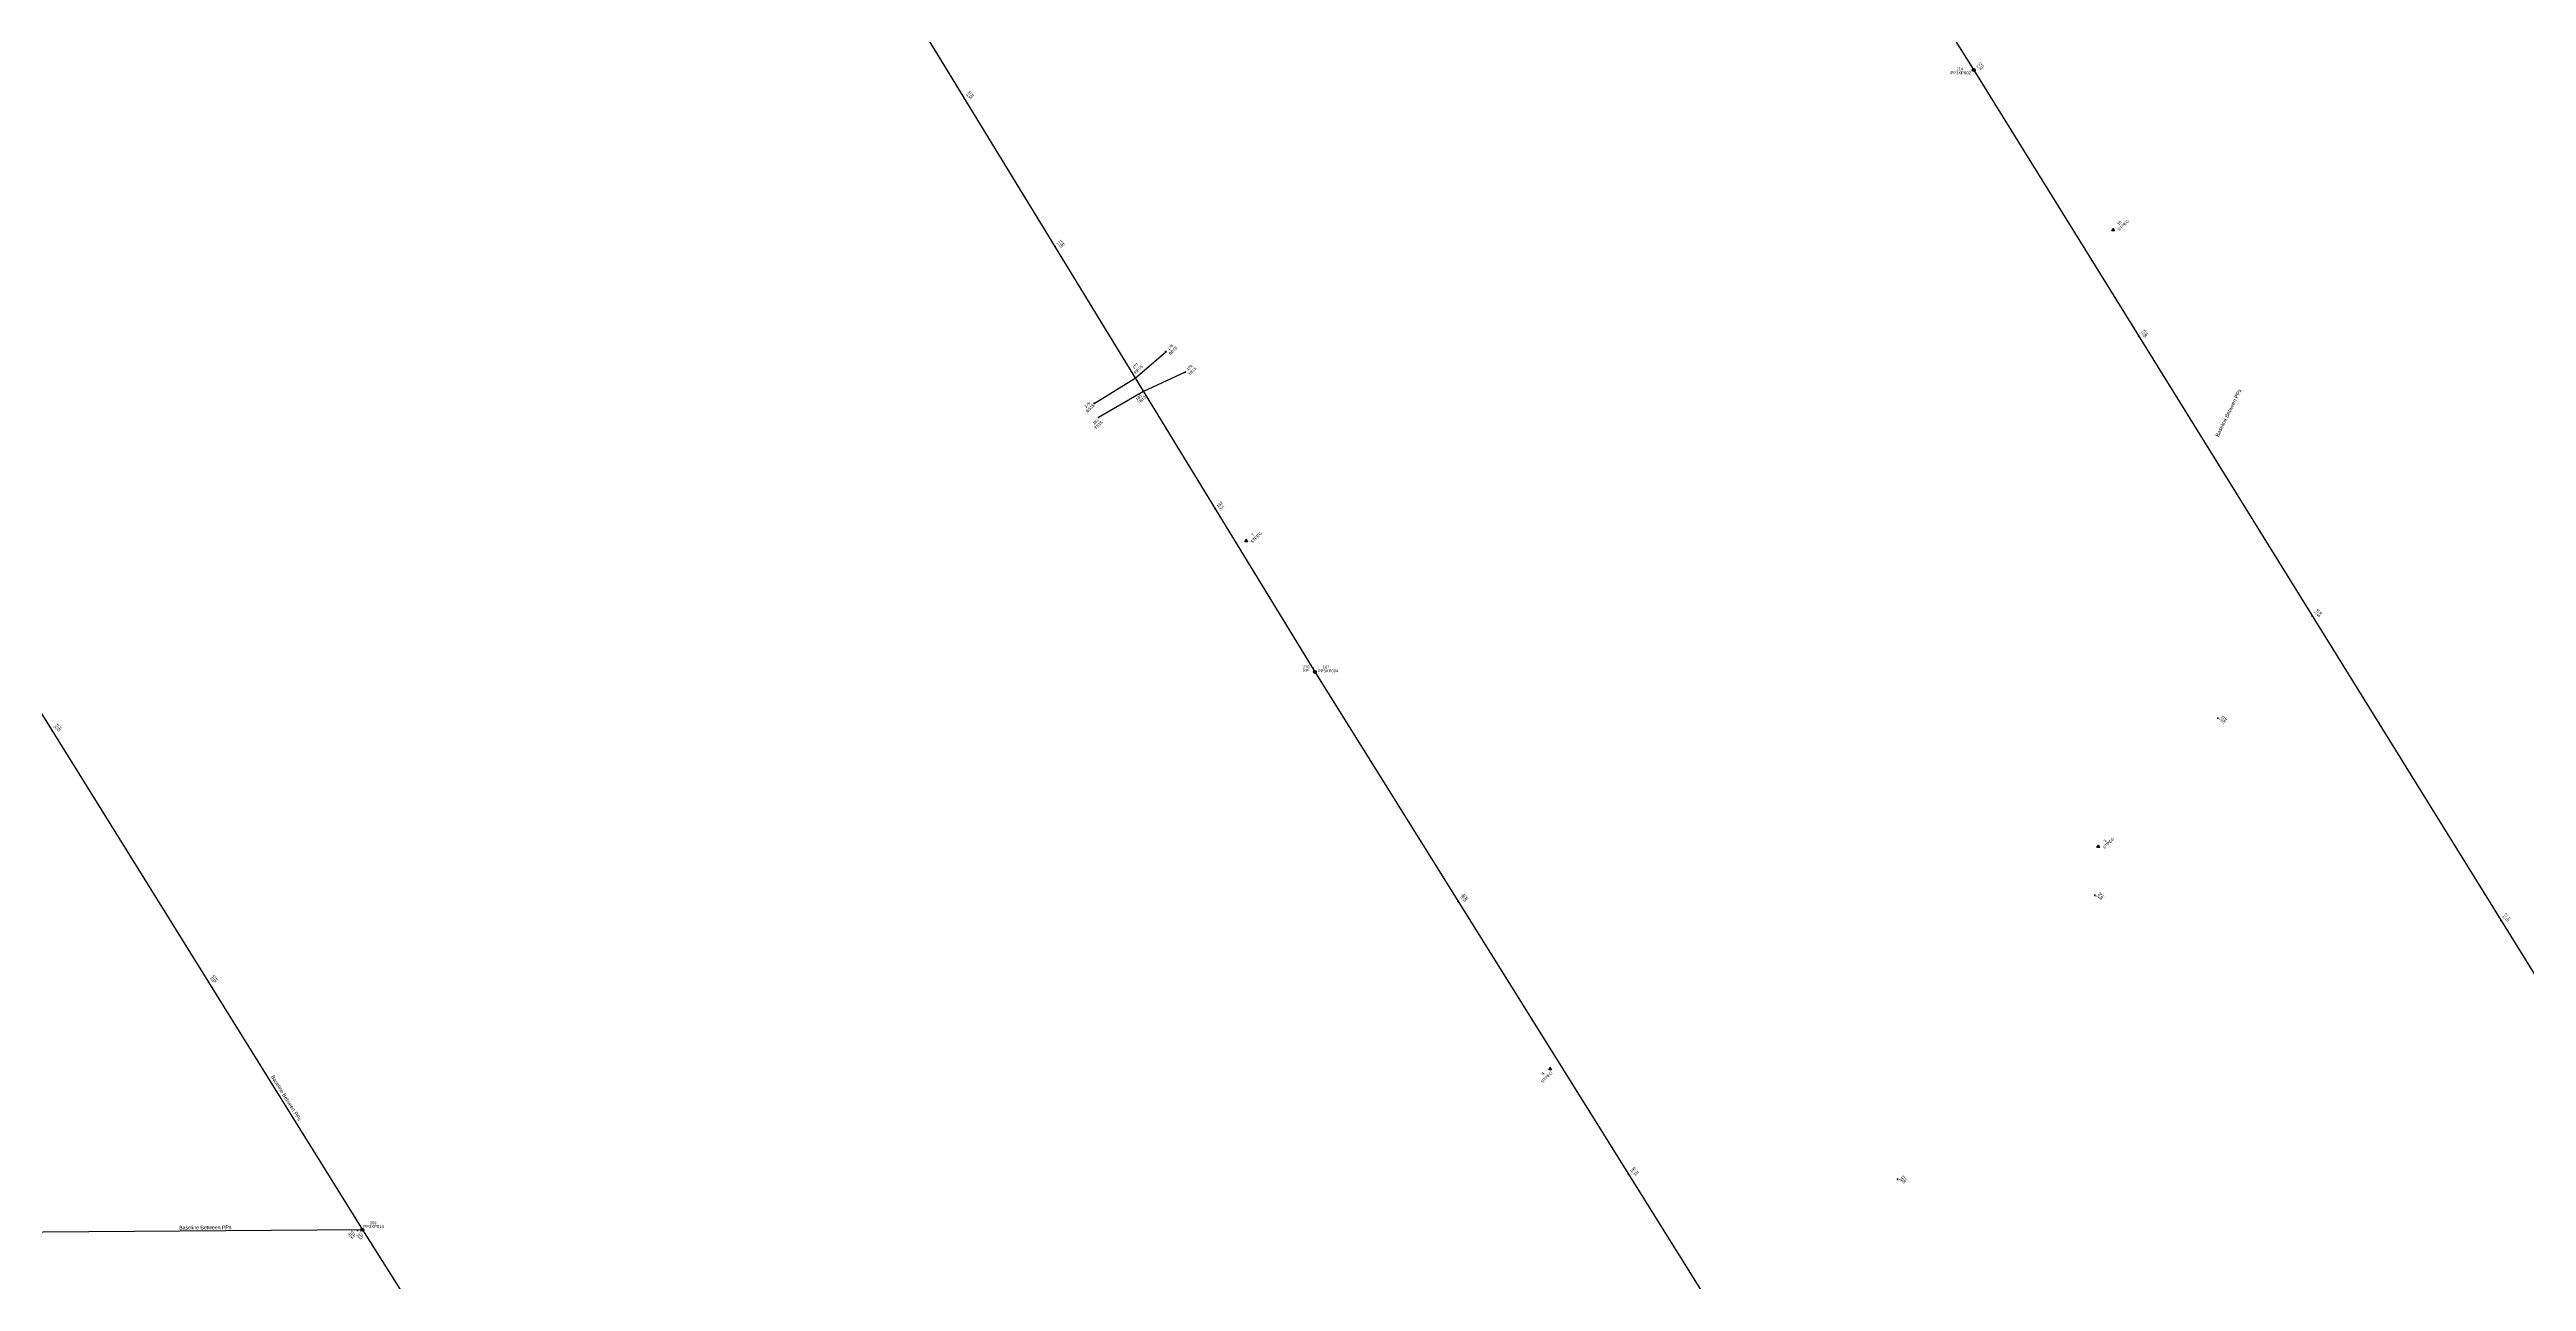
# Paper-space layout 'Survey' of a CAD drawing. Header units: metres. Extents: x -21 to 1959, y -319 to 1237.
# Drawn here: x 285 to 619.8, y 220.3 to 386.8 of the extents above; entities that cross this region are included whole.
import ezdxf

# ---------------------------------------------------------------- set-up
doc = ezdxf.new("R2010")
doc.units = ezdxf.units.M
doc.layers.get('0').update_dxf_attribs({"color": 6})
doc.layers.add('Notes', color=7, linetype='Continuous')
doc.layers.add('TEXT1', color=7, linetype='Continuous')
doc.styles.add('ARIAL', font='arial.ttf', dxfattribs={"height": 2})
doc.styles.get("Standard").update_dxf_attribs({"font": 'arial.ttf'})

# ---------------------------------------------------------------- blocks, each defined once
blk = doc.blocks.new('statn')
at = {"linetype": 'Continuous'}
blk.add_line((-1, 0.6), (1, 0.7), dxfattribs=at)
for q in [(-1, 0.6), (1, 0.7)]:
    blk.add_line((0.1, -1.1), q)
blk = doc.blocks.new('POWER POLE')
h = blk.add_hatch(color=256)
h.paths.add_polyline_path([(-1, 0, 1), (1, 0, 1)])
h.paths.add_polyline_path([(0.7, 0, -1), (-0.7, 0, -1)], flags=16)
for radius in [0.996, 0.563]:
    blk.add_circle((0, 0), radius)
at = {"layer": 'TEXT1', "style": 'ARIAL'}
blk.add_text('PP', height=0.56, rotation=302.7042, dxfattribs=at).set_placement((-0.5, 0.3))

psp = doc.layouts.new('Survey')

# ---------------------------------------------------------------- linework, layer by layer
at = {"layer": 'Notes'}
for p, q in [((448.23, 538.93), (545.1, 384.04)), ((360.59, 458.78), (456.03, 302.68)), ((228.47, 386.13), (327.26, 227.26)), ((545.1, 384.14), (545.1, 383.94)), ((545.1, 384.04), (637.94, 234.28)), ((545.25, 384.19), (545.25, 383.99)), ((408.62, 380.31), (408.62, 380.11)), ((563.99, 362.52), (563.99, 362.32)), ((420.9, 360.24), (420.9, 360.04)), ((431.75, 342.39), (435.87, 345.96)), ((435.87, 346.06), (435.87, 345.86)), ((567.43, 348.11), (567.43, 347.91)), ((426.19, 338.98), (431.75, 342.39)), ((431.75, 342.49), (431.75, 342.29)), ((438.49, 343.2), (432.85, 340.59)), ((438.49, 343.3), (438.49, 343.1)), ((426.19, 339.08), (426.19, 338.88)), ((432.85, 340.59), (426.79, 337.08)), ((432.85, 340.69), (432.85, 340.49)), ((426.79, 337.18), (426.79, 336.98)), ((442.56, 324.81), (442.56, 324.61)), ((446.78, 320.46), (446.78, 320.26)), ((590.86, 310.31), (590.86, 310.11)), ((455.8, 303.25), (455.8, 303.05)), ((456.03, 302.78), (456.03, 302.58)), ((456.03, 302.68), (552.93, 147.49)), ((285.31, 294.82), (285.31, 294.62)), ((578.1, 296.52), (578.1, 296.32)), ((561.98, 279.13), (561.98, 278.93)), ((475.38, 271.78), (475.38, 271.58)), ((561.47, 272.58), (561.47, 272.38)), ((616.37, 269.17), (616.37, 268.97)), ((306.45, 260.83), (306.45, 260.63)), ((487.86, 249.1), (487.86, 248.9)), ((498.44, 234.85), (498.44, 234.65)), ((534.8, 234.18), (534.8, 233.98)), ((327.26, 227.26), (125.62, 225.76)), ((326.61, 227.28), (326.61, 227.08)), ((327.11, 227.34), (327.11, 227.14)), ((327.26, 227.36), (327.26, 227.16)), ((327.26, 227.26), (424.28, 74.38))]:
    psp.add_line(p, q, dxfattribs=at)
for points in [[(545.2, 384.04), (545.1, 384.04), (545, 384.04)], [(545.35, 384.09), (545.25, 384.09), (545.15, 384.09)], [(408.72, 380.21), (408.62, 380.21), (408.52, 380.21)], [(564.09, 362.42), (563.99, 362.42), (563.89, 362.42)], [(421, 360.14), (420.9, 360.14), (420.8, 360.14)], [(435.97, 345.96), (435.87, 345.96), (435.77, 345.96)], [(567.53, 348.01), (567.43, 348.01), (567.33, 348.01)], [(431.85, 342.39), (431.75, 342.39), (431.65, 342.39)], [(438.59, 343.2), (438.49, 343.2), (438.39, 343.2)], [(426.29, 338.98), (426.19, 338.98), (426.09, 338.98)], [(432.95, 340.59), (432.85, 340.59), (432.75, 340.59)], [(426.89, 337.08), (426.79, 337.08), (426.69, 337.08)], [(442.66, 324.71), (442.56, 324.71), (442.46, 324.71)], [(446.88, 320.36), (446.78, 320.36), (446.68, 320.36)], [(590.96, 310.21), (590.86, 310.21), (590.76, 310.21)], [(455.9, 303.15), (455.8, 303.15), (455.7, 303.15)], [(456.13, 302.68), (456.03, 302.68), (455.93, 302.68)], [(285.41, 294.72), (285.31, 294.72), (285.21, 294.72)], [(578.2, 296.42), (578.1, 296.42), (578, 296.42)], [(562.08, 279.03), (561.98, 279.03), (561.88, 279.03)], [(475.48, 271.68), (475.38, 271.68), (475.28, 271.68)], [(561.57, 272.48), (561.47, 272.48), (561.37, 272.48)], [(616.47, 269.07), (616.37, 269.07), (616.27, 269.07)], [(306.55, 260.73), (306.45, 260.73), (306.35, 260.73)], [(487.96, 249), (487.86, 249), (487.76, 249)], [(498.54, 234.75), (498.44, 234.75), (498.34, 234.75)], [(534.9, 234.08), (534.8, 234.08), (534.7, 234.08)], [(326.71, 227.18), (326.61, 227.18), (326.51, 227.18)], [(327.21, 227.24), (327.11, 227.24), (327.01, 227.24)], [(327.36, 227.26), (327.26, 227.26), (327.16, 227.26)]]:
    psp.add_lwpolyline(points, dxfattribs=at)

# ---------------------------------------------------------------- block references
at = {"layer": 'Notes', "xscale": 0.2, "yscale": 0.2, "zscale": 0.2, "rotation": 57.29577951308232}
for name, p in [('POWER POLE', (545.1, 384.04)), ('statn', (563.99, 362.42)), ('statn', (446.78, 320.36)), ('POWER POLE', (456.03, 302.68)), ('statn', (561.98, 279.03)), ('statn', (487.86, 249)), ('POWER POLE', (327.26, 227.26))]:
    psp.add_blockref(name, p, dxfattribs=at)

# ---------------------------------------------------------------- texts
at = {"layer": 'Notes'}
for s, height, p in [('PP3XP002', 0.404, (541.96, 383.46)), ('214', 0.381, (542.77, 384.02)), ('270', 0.381, (454.4, 303.14)), ('KP', 0.404, (454.45, 302.65)), ('PP3XP004', 0.404, (456.44, 302.61)), ('187', 0.381, (457.08, 303.15)), ('PP3XP014', 0.404, (327.4, 227.5)), ('309', 0.381, (328.27, 228))]:
    psp.add_text(s, height=height, dxfattribs=at).set_placement(p)
for s, height, rotation, p in [('272', 0.381, 45, (545.68, 384.25)), ('KP', 0.404, 45, (546.09, 383.95)), ('170', 0.381, 45, (409.05, 380.37)), ('SH', 0.404, 45, (409.45, 380.05)), ('10', 0.381, 45, (564.71, 363.02)), ('STPEG', 0.404, 45, (564.79, 362.24)), ('171', 0.381, 45, (421.32, 360.29)), ('SH', 0.404, 45, (421.7, 359.97)), ('215', 0.381, 45, (567.86, 348.16)), ('SH', 0.404, 45, (568.21, 347.8)), ('178', 0.381, 45, (436.29, 346.12)), ('BB15', 0.404, 45, (436.51, 345.47)), ('177', 0.381, 45, (431.61, 343.57)), ('BB15', 0.404, 45, (431.83, 342.93)), ('179', 0.381, 45, (438.91, 343.35)), ('TB15', 0.404, 45, (439.13, 342.71)), ('176', 0.381, 45, (425.08, 338.34)), ('BB15', 0.404, 45, (425.3, 337.69)), ('180', 0.381, 45, (432.04, 339.32)), ('TB15', 0.404, 45, (432.29, 338.84)), ('Baseline Between PPs', 0.5, 63.7881, (578.2, 334.41)), ('181', 0.381, 45, (426.23, 336.06)), ('TB15', 0.404, 45, (426.45, 335.41)), ('182', 0.381, 45, (442.98, 324.86)), ('SH', 0.404, 45, (443.31, 324.45)), ('STPEG', 0.404, 45, (447.58, 320.03)), ('7', 0.381, 45, (447.67, 320.97)), ('216', 0.381, 45, (591.29, 310.37)), ('SH', 0.404, 45, (591.72, 310.03)), ('311', 0.381, 45, (285.74, 294.87)), ('SH', 0.404, 45, (286.16, 294.53)), ('141', 0.381, 45, (578.49, 295.95)), ('SH', 0.404, 45, (578.85, 295.64)), ('STPEG', 0.404, 45, (562.79, 278.7)), ('5', 0.381, 45, (562.88, 279.61)), ('188', 0.381, 45, (475.81, 271.83)), ('SH', 0.404, 45, (476.25, 271.53)), ('142', 0.381, 45, (561.87, 272.06)), ('SH', 0.404, 45, (562.27, 271.78)), ('217', 0.381, 45, (616.79, 269.23)), ('SH', 0.404, 45, (617.21, 268.85)), ('310', 0.381, 45, (306.87, 260.88)), ('SH', 0.404, 45, (307.22, 260.52)), ('Baseline Between PPs', 0.5, 301.8307, (314.88, 247.95)), ('STPEG', 0.404, 45, (486.85, 247.08)), ('8', 0.381, 45, (486.89, 248.12)), ('189', 0.381, 45, (498.87, 234.91)), ('SH', 0.404, 45, (499.33, 234.47)), ('143', 0.381, 45, (535.23, 233.75)), ('SH', 0.404, 45, (535.61, 233.45)), ('Baseline Between PPs', 0.5, 0.4259, (302.49, 227.29)), ('316', 0.381, 45, (325.5, 226.3)), ('KP', 0.404, 45, (325.89, 226)), ('317', 0.381, 45, (326.66, 226.16)), ('KP', 0.404, 45, (326.99, 225.85))]:
    psp.add_text(s, height=height, rotation=rotation, dxfattribs=at).set_placement(p)

doc.saveas('drawing.dxf')
